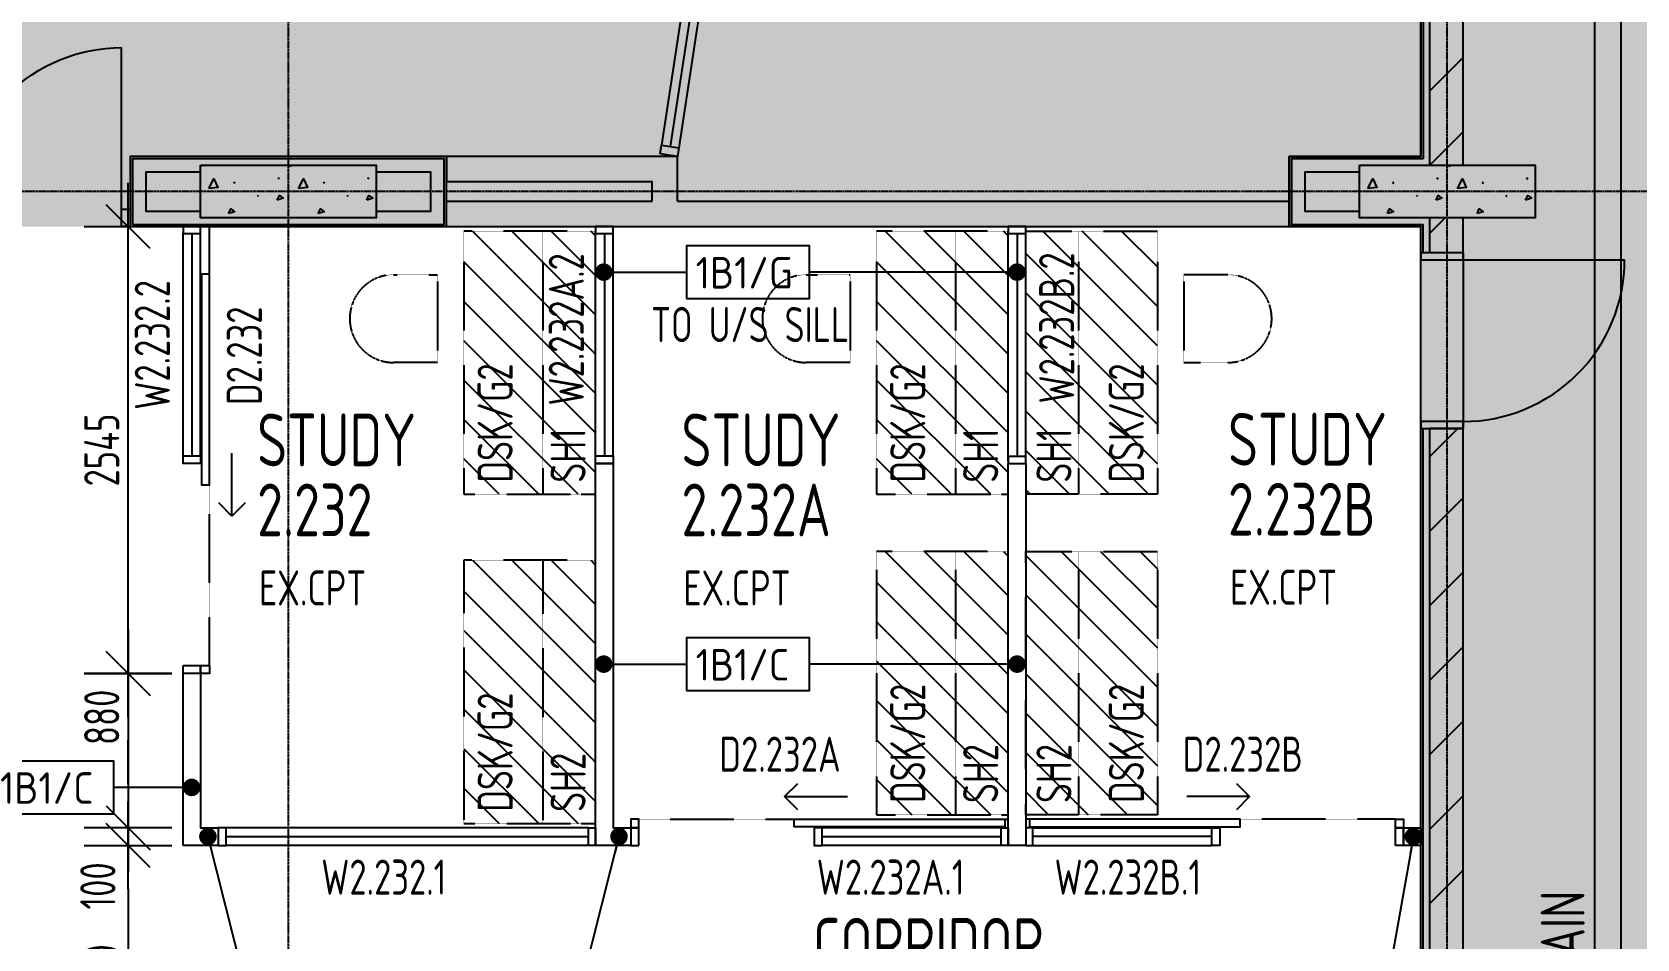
# Model space of a CAD drawing. Header units: millimetres. Extents: x -45258 to 103756, y -3540 to 105026.
# Drawn here: x 64314 to 73453, y 12585 to 17751 of the extents above; entities that cross this region are included whole.
import ezdxf
from ezdxf.enums import TextEntityAlignment as Align

# ---------------------------------------------------------------- set-up
doc = ezdxf.new("R2010")
doc.units = ezdxf.units.MM
doc.header["$LTSCALE"] = 0.4
doc.linetypes.add('BLD-80-FL-2$0$CENTER', pattern=[50.8, 31.75, -6.35, 6.35, -6.35])
doc.linetypes.add('BLD-80-FL-2$0$HIDDEN2', pattern=[4.7625, 3.175, -1.5875])
for name, color, linetype in [('BLD-80-FL-2$0$DO-EXST-6CO', 6, 'Continuous'), ('BLD-80-FL-2$0$DO-LEAF-3CO', 3, 'Continuous'), ('BLD-80-FL-2$0$FL-EXST-8CO', 8, 'Continuous'), ('BLD-80-FL-2$0$FU-EQPT-6H2', 6, 'BLD-80-FL-2$0$HIDDEN2'), ('BLD-80-FL-2$0$FU-EQPT-8H2', 8, 'BLD-80-FL-2$0$HIDDEN2'), ('BLD-80-FL-2$0$SI-HTCH-8C0', 8, 'Continuous'), ('BLD-80-FL-2$0$ST-GRID-9CE', 9, 'BLD-80-FL-2$0$CENTER'), ('BLD-80-FL-2$0$TX-ARRW-6CO', 6, 'Continuous'), ('BLD-80-FL-2$0$TX-ATTR-7CO', 7, 'Continuous'), ('BLD-80-FL-2$0$TX-DIMS-8C0-100', 8, 'Continuous'), ('BLD-80-FL-2$0$TX-EXST-6CO', 6, 'Continuous'), ('BLD-80-FL-2$0$TX-RMNU-2C0-100', 2, 'Continuous'), ('BLD-80-FL-2$0$TX-ROOM-2CO-100', 2, 'Continuous'), ('BLD-80-FL-2$0$TX-ROOM-2CO-NEW', 2, 'Continuous'), ('BLD-80-FL-2$0$TX-TEXT-7C0-100', 7, 'Continuous'), ('BLD-80-FL-2$0$WA-HTCH-8CO-EXST', 8, 'Continuous'), ('BLD-80-FL-2$0$WA-MASN-3CO-EXST', 3, 'Continuous'), ('BLD-80-FL-2$0$WA-PART-2C0-NEW', 2, 'Continuous'), ('BLD-80-FL-2$0$WA-PART-6C0-EXST', 6, 'Continuous'), ('BLD-80-FL-2$0$WA-TEXT-7CO', 7, 'Continuous'), ('BLD-80-FL-2$0$WN-EXST-8CO', 8, 'Continuous'), ('BLD-80-FL-2$0$WN-NEW-6C0', 6, 'Continuous'), ('BLD-80-FL-2$0$WN-NEW-7C0', 7, 'Continuous'), ('XREF', 8, 'Continuous')]:
    doc.layers.add(name, color=color, linetype=linetype)
for name, color, linetype, lineweight in [('BLD-80-FL-2$0$DO-TEXT-7CO', 7, 'Continuous', 25), ('BLD-80-FL-2$0$SI-BUIL-253CO', 253, 'Continuous', 25), ('BLD-80-FL-2$0$WN-TEXT-7CO', 7, 'Continuous', 25)]:
    doc.layers.add(name, color=color, linetype=linetype, lineweight=lineweight)
doc.layers.get('BLD-80-FL-2$0$WN-TEXT-7CO').off()
doc.styles.add('BLD-80-FL-2$0$ISO3098B', font='isocp2.shx', dxfattribs={"width": 0.8})
doc.styles.add('BLD-80-FL-2$0$Isocp2', font='isocp2.shx')
doc.styles.add('BLD-80-FL-2$0$STANDARD', font='isocp2.shx', dxfattribs={"width": 0.8})
doc.dimstyles.new('BLD-80-FL-2$0$ISO-25', dxfattribs={"dimtxt": 2.5, "dimasz": 2.5, "dimexe": 1.25, "dimexo": 0.625, "dimtad": 1, "dimtxsty": 'BLD-80-FL-2$0$STANDARD', "dimcen": 2.5, "dimadec": 0, "dimazin": 0, "dimtfac": 1, "dimtmove": 0, "dimatfit": 3, "dimfxl": 1, "dimarcsym": 0})
doc.dimstyles.new('BLD-80-FL-2$0$S2F-100', dxfattribs={"dimscale": 100, "dimtxt": 2, "dimasz": 2, "dimexe": 2, "dimexo": 5.5, "dimgap": 1, "dimtad": 1, "dimrnd": 1, "dimtxsty": 'BLD-80-FL-2$0$STANDARD', "dimcen": 2.5, "dimse1": 1, "dimse2": 1, "dimclrd": 6, "dimclre": 6, "dimclrt": 256, "dimadec": 0, "dimazin": 0, "dimtfac": 1, "dimtix": 1, "dimtmove": 0, "dimatfit": 3, "dimfxl": 2, "dimtolj": 1, "dimtzin": 0, "dimarcsym": 0})
doc.dimstyles.new('BLD-80-FL-2$0$TX-DIMS100', dxfattribs={"dimtxt": 200, "dimasz": 250, "dimexe": 125, "dimexo": 500, "dimgap": 50, "dimtad": 1, "dimdec": 1, "dimdsep": 46, "dimtxsty": 'BLD-80-FL-2$0$STANDARD', "dimblk1": 'BLD-80-FL-2$0$DIMTICK', "dimblk2": 'BLD-80-FL-2$0$DIMTICK', "dimsah": 1, "dimcen": 2.5, "dimse1": 1, "dimse2": 1, "dimclrd": 8, "dimclre": 8, "dimclrt": 2, "dimadec": 0, "dimazin": 0, "dimtfac": 1, "dimtdec": 1, "dimtmove": 2, "dimatfit": 3, "dimldrblk": 'BLD-80-FL-2$0$DIMTICK', "dimfxl": 1, "dimtolj": 1, "dimtzin": 0, "dimarcsym": 0})
pattern_1 = [(135, (-16534.3, 3540.69), (-112.2532, -112.2532), [])]

# ---------------------------------------------------------------- blocks, each defined once
blk = doc.blocks.new('BLD-80-FL-2$0$RMIDEN-2')
at = {"layer": 'BLD-80-FL-2$0$TX-RMNU-2C0-100', "style": 'BLD-80-FL-2$0$STANDARD'}
blk.add_attdef('ROOMNUM', (-11.5, 487.7), '', height=300, dxfattribs=at)
at = {"layer": 'BLD-80-FL-2$0$TX-ROOM-2CO-100', "style": 'BLD-80-FL-2$0$STANDARD'}
for tag, p in [('ROOMNAM1', (-12.1, 1710.3)), ('ROOMNAM2', (-12.1, 1300.5)), ('ROOMNAM3', (-12.1, 892.8))]:
    blk.add_attdef(tag, p, '', height=300, dxfattribs=at)
at = {"layer": 'BLD-80-FL-2$0$TX-TEXT-7C0-100', "style": 'BLD-80-FL-2$0$STANDARD'}
blk.add_attdef('XX', (2, 157.6), '', height=200, dxfattribs=at)
blk = doc.blocks.new('BLD-80-FL-2$0$NOTE')
at = {"layer": 'BLD-80-FL-2$0$TX-ATTR-7CO', "style": 'BLD-80-FL-2$0$Isocp2'}
blk.add_attdef('WWW', text='', height=2, dxfattribs=at).set_placement((0, 0), align=Align.MIDDLE)
blk = doc.blocks.new('*U26')
blk.add_lwpolyline([(0, 372.5), (1500, 372.5), (1500, 1122.5), (0, 1122.5)], close=True)
at = {"layer": 'BLD-80-FL-2$0$TX-ATTR-7CO', "linetype": 'Continuous', "ltscale": 5, "style": 'BLD-80-FL-2$0$STANDARD', "width": 0.8}
for p in [(102.8, 780), (102.8, 533.3)]:
    blk.add_attdef('EQUIPMENT-TYPE', p, '', height=200, dxfattribs=at)
blk = doc.blocks.new('BLD-80-FL-2$0$_Open90')
at = {"color": 0, "linetype": 'ByBlock', "lineweight": -2}
for p, q in [((0, 0), (-1, 0)), ((-0.5, 0.5), (0, 0)), ((0, 0), (-0.5, -0.5))]:
    blk.add_line(p, q, dxfattribs=at)
blk = doc.blocks.new('*U30')
blk.add_lwpolyline([(0, 822.5), (1500, 822.5), (1500, 1122.5), (0, 1122.5)], close=True)
at = {"layer": 'BLD-80-FL-2$0$TX-ATTR-7CO', "linetype": 'Continuous', "ltscale": 5, "style": 'BLD-80-FL-2$0$STANDARD', "width": 0.8}
for p in [(102.8, 780), (102.8, 533.3)]:
    blk.add_attdef('EQUIPMENT-TYPE', p, '', height=200, dxfattribs=at)
blk = doc.blocks.new('*U34')
blk.add_lwpolyline([(0, 0), (7, 0), (7, 3), (0, 3)], close=True)
at = {"style": 'BLD-80-FL-2$0$Isocp2'}
blk.add_attdef('WALLCODE', (0.526, 0.565), '', height=1.8, dxfattribs=at)
blk = doc.blocks.new('BLD-80-FL-2$0$_Dot')
at = {"color": 0, "linetype": 'ByBlock', "lineweight": -2}
blk.add_line((-0.5, 0), (-1, 0), dxfattribs=at)
at = {"color": 0, "linetype": 'ByBlock', "const_width": 0.5}
blk.add_lwpolyline([(-0.25, 0, 1), (0.25, 0, 1)], format="xyb", close=True, dxfattribs=at)
blk = doc.blocks.new('BLD-80-FL-2$0$DIMTICK')
for p, q in [((0, 1), (0, -1)), ((-1, 0), (1, 0))]:
    blk.add_line(p, q)
at = {"color": 2, "linetype": 'Continuous'}
blk.add_line((-0.5, -0.5), (0.5, 0.5), dxfattribs=at)
blk = doc.blocks.new('*D79')
at = {"layer": 'BLD-80-FL-2$0$TX-DIMS-8C0-100', "color": 8, "lineweight": -2, "transparency": 16777216}
blk.add_line((65087.2, 14805), (65087.2, 16850), dxfattribs=at)
at = {"layer": 'Defpoints', "color": 0, "transparency": 16777216}
for p in [(65087.2, 17100), (65500, 17100), (65500, 14555)]:
    blk.add_point(p, dxfattribs=at)
at = {"layer": 'BLD-80-FL-2$0$TX-DIMS-8C0-100', "color": 8, "lineweight": -2, "transparency": 16777216, "xscale": 250, "yscale": 250, "zscale": 250}
for p, rotation in [((65087.2, 17100), 90), ((65087.2, 14555), 270)]:
    blk.add_blockref('BLD-80-FL-2$0$DIMTICK', p, dxfattribs=dict(at, rotation=rotation))
at = {"layer": 'BLD-80-FL-2$0$TX-DIMS-8C0-100', "color": 2, "transparency": 16777216, "insert": (64937.1, 15827.5), "char_height": 200, "attachment_point": 5, "rotation": 90, "style": 'BLD-80-FL-2$0$STANDARD'}
blk.add_mtext('\\A1;2545', dxfattribs=at)
blk = doc.blocks.new('*D122')
at = {"layer": 'BLD-80-FL-2$0$TX-DIMS-8C0-100', "color": 8, "lineweight": -2, "transparency": 16777216}
blk.add_line((65087.2, 14305), (65087.2, 13925), dxfattribs=at)
at = {"layer": 'Defpoints', "color": 0, "transparency": 16777216}
for p in [(65500, 14555), (65087.2, 13675), (65500, 13675)]:
    blk.add_point(p, dxfattribs=at)
at = {"layer": 'BLD-80-FL-2$0$TX-DIMS-8C0-100', "color": 8, "lineweight": -2, "transparency": 16777216, "xscale": 250, "yscale": 250, "zscale": 250}
for p, rotation in [((65087.2, 14555), 90), ((65087.2, 13675), 270)]:
    blk.add_blockref('BLD-80-FL-2$0$DIMTICK', p, dxfattribs=dict(at, rotation=rotation))
at = {"layer": 'BLD-80-FL-2$0$TX-DIMS-8C0-100', "color": 2, "transparency": 16777216, "insert": (64937.2, 14304.7), "char_height": 200, "attachment_point": 5, "rotation": 90, "style": 'BLD-80-FL-2$0$STANDARD'}
blk.add_mtext('\\A1;880', dxfattribs=at)
blk = doc.blocks.new('*D123')
at = {"layer": 'BLD-80-FL-2$0$TX-DIMS-8C0-100', "color": 8, "lineweight": -2, "transparency": 16777216}
for p, q in [((65087.2, 13925), (65087.2, 14175)), ((65087.2, 13675), (65087.2, 13575)), ((65087.2, 13325), (65087.2, 13075))]:
    blk.add_line(p, q, dxfattribs=at)
at = {"layer": 'Defpoints', "color": 0, "transparency": 16777216}
for p in [(65500, 13675), (65087.2, 13575), (65500, 13575)]:
    blk.add_point(p, dxfattribs=at)
at = {"layer": 'BLD-80-FL-2$0$TX-DIMS-8C0-100', "color": 8, "lineweight": -2, "transparency": 16777216, "xscale": 250, "yscale": 250, "zscale": 250}
for p, rotation in [((65087.2, 13675), 270), ((65087.2, 13575), 90)]:
    blk.add_blockref('BLD-80-FL-2$0$DIMTICK', p, dxfattribs=dict(at, rotation=rotation))
at = {"layer": 'BLD-80-FL-2$0$TX-DIMS-8C0-100', "color": 2, "transparency": 16777216, "insert": (64915, 13344.3), "char_height": 200, "attachment_point": 5, "rotation": 90, "style": 'BLD-80-FL-2$0$STANDARD'}
blk.add_mtext('\\A1;100', dxfattribs=at)
blk = doc.blocks.new('*D124')
at = {"layer": 'BLD-80-FL-2$0$TX-DIMS-8C0-100', "color": 8, "lineweight": -2, "transparency": 16777216}
blk.add_line((65087.2, 13325), (65087.2, 12325), dxfattribs=at)
at = {"layer": 'Defpoints', "color": 0, "transparency": 16777216}
for p in [(65500, 13575), (65087.2, 12075), (65500, 12075)]:
    blk.add_point(p, dxfattribs=at)
at = {"layer": 'BLD-80-FL-2$0$TX-DIMS-8C0-100', "color": 8, "lineweight": -2, "transparency": 16777216, "xscale": 250, "yscale": 250, "zscale": 250}
for p, rotation in [((65087.2, 13575), 90), ((65087.2, 12075), 270)]:
    blk.add_blockref('BLD-80-FL-2$0$DIMTICK', p, dxfattribs=dict(at, rotation=rotation))
at = {"layer": 'BLD-80-FL-2$0$TX-DIMS-8C0-100', "color": 2, "transparency": 16777216, "insert": (64937.2, 12825), "char_height": 200, "attachment_point": 5, "rotation": 90, "style": 'BLD-80-FL-2$0$STANDARD'}
blk.add_mtext('\\A1;1500', dxfattribs=at)
blk = doc.blocks.new('BLD-80-FL-2', base_point=(226.58, 457.44))
at = {"layer": 'BLD-80-FL-2$0$FU-EQPT-8H2'}
h = blk.add_hatch(dxfattribs=at)
h.set_pattern_fill('ANSI31', color=256, scale=50, angle=90, style=0)
h.set_pattern_definition([(135, (-18884.3, 3540.69), (-112.2532, -112.2532), [])])
h.paths.add_polyline_path([(67749.99, 17075.05), (66999.99, 17075.05), (66999.99, 15575.05), (67749.99, 15575.05)])
h = blk.add_hatch(dxfattribs=at)
h.set_pattern_fill('ANSI31', color=256, scale=50, angle=90, style=0)
h.set_pattern_definition(pattern_1)
h.paths.add_polyline_path([(70099.99, 17075.05), (69349.99, 17075.05), (69349.99, 15575.05), (70099.99, 15575.05)])
h = blk.add_hatch(dxfattribs=at)
h.set_pattern_fill('ANSI31', color=256, scale=50, angle=90, style=0)
h.set_pattern_definition(pattern_1)
h.paths.add_polyline_path([(70199.99, 17075.05), (70949.99, 17075.05), (70949.99, 15575.05), (70199.99, 15575.05)])
h = blk.add_hatch(dxfattribs=at)
h.set_pattern_fill('ANSI31', color=256, scale=50, angle=90, style=0)
h.set_pattern_definition([(135, (-18884.3, 1665.67), (-112.2532, -112.2532), [])])
h.paths.add_polyline_path([(67749.99, 15200.03), (66999.99, 15200.03), (66999.99, 13700.03), (67749.99, 13700.03)])
h = blk.add_hatch(dxfattribs=at)
h.set_pattern_fill('ANSI31', color=256, scale=50, angle=90, style=0)
h.set_pattern_definition([(135, (-16534.3, 1715.68), (-112.2532, -112.2532), [])])
h.paths.add_polyline_path([(70099.99, 15250.03), (69349.99, 15250.03), (69349.99, 13750.03), (70099.99, 13750.03)])
h = blk.add_hatch(dxfattribs=at)
h.set_pattern_fill('ANSI31', color=256, scale=50, angle=90, style=0)
h.set_pattern_definition([(135, (-14184.3, 1715.68), (-112.2532, -112.2532), [])])
h.paths.add_polyline_path([(70199.99, 15250.03), (70949.99, 15250.03), (70949.99, 13750.03), (70199.99, 13750.03)])
at = {"layer": 'BLD-80-FL-2$0$SI-BUIL-253CO'}
h = blk.add_hatch(color=256, dxfattribs=at)
h.dxf.hatch_style = 1
h.paths.add_polyline_path([(79497.19, 15340.27), (75279.99, 15952.41), (75279.99, 17220), (76299.98, 17220), (76299.98, 17500), (75279.99, 17500), (75279.98, 19520), (78179.98, 19520), (78179.98, 23732.81), (69299.98, 25079.82), (69299.98, 24796.62), (69251.99, 24480.24), (69138.07, 24062.6), (69424.79, 24019.11), (69529.76, 24711.14), (72449.98, 24268.19), (72449.98, 17500.05), (71699.99, 17500.05), (71699.99, 17100.04), (72449.98, 17100.04), (72449.99, 9880.05), (72049.99, 9880.05), (72049.99, 9500.05), (72454.99, 9500.05), (72454.99, 6950.04), (65099.99, 6950.02), (65099.99, 6450.04), (66049.98, 6450.04), (66049.98, 150.05), (65099.98, 150.04), (65099.98, -129.96), (66899.98, -129.95), (66899.98, 150.05), (66349.98, 150.05), (66349.98, 1795.51), (73349.99, 2900.8), (73349.99, 9550.05), (78656.72, 9550.05)])
h = blk.add_hatch(color=256, dxfattribs=at)
h.dxf.hatch_style = 1
h.paths.add_polyline_path([(72450.02, 24268.19), (69529.8, 24711.14), (69424.83, 24019.11), (69138.11, 24062.6), (69202.6, 24487.73), (65992.91, 24974.61), (65714.76, 23140.95), (57150.81, 24440.02), (57134.69, 24333.75), (57134.69, 23018.83), (57089.68, 23018.83), (57089.69, 17100.06), (71700.03, 17100.05), (71700.03, 17500.05), (72450.02, 17500.05)])
at = {"layer": 'BLD-80-FL-2$0$DO-EXST-6CO'}
for p, q in [((65049.99, 17200.04), (65049.99, 18120.04)), ((72689.98, 16910.05), (73609.99, 16910))]:
    blk.add_line(p, q, dxfattribs=at)
for points in [[(72449.98, 16950.05), (72449.98, 16910.05), (72689.98, 16910.05), (72689.99, 16950.05)], [(72449.91, 15990.04), (72449.9, 15950.04), (72689.91, 15950.05), (72689.91, 15990.04)]]:
    blk.add_lwpolyline(points, close=True, dxfattribs=at)
at = {"layer": 'BLD-80-FL-2$0$DO-EXST-6CO', "extrusion": (0, 0, -1)}
blk.add_arc((-65049.99, 17200.04), 920, 359.999427, 90.000064, dxfattribs=at)
at = {"layer": 'BLD-80-FL-2$0$DO-EXST-6CO'}
blk.add_arc((72689.98, 16910.05), 920, 269.995303, 359.997164, dxfattribs=at)
at = {"layer": 'BLD-80-FL-2$0$DO-LEAF-3CO'}
for points in [[(65504.99, 16830.03), (65504.99, 15630.03), (65549.99, 15630.03), (65549.99, 16830.03)], [(70079.99, 13680.03), (68879.99, 13680.03), (68879.99, 13725.03), (70079.99, 13725.03)], [(70219.99, 13680.03), (71419.99, 13680.03), (71419.99, 13725.03), (70219.99, 13725.03)]]:
    blk.add_lwpolyline(points, close=True, dxfattribs=at)
at = {"layer": 'BLD-80-FL-2$0$FL-EXST-8CO'}
blk.add_line((72689.98, 16950.05), (72689.99, 15950.05), dxfattribs=at)
at = {"layer": 'BLD-80-FL-2$0$FU-EQPT-8H2'}
for points in [[(66599.63, 16825.86), (66849.63, 16825.86), (66849.63, 16325.86), (66599.63, 16325.86, -1)], [(68949.63, 16825.86), (69199.63, 16825.86), (69199.63, 16325.86), (68949.63, 16325.86, -1)], [(71350.35, 16825.86), (71100.35, 16825.86), (71100.35, 16325.86), (71350.35, 16325.86, 1)]]:
    blk.add_lwpolyline(points, format="xyb", close=True, dxfattribs=at)
at = {"layer": 'BLD-80-FL-2$0$SI-BUIL-253CO', "flags": 128}
blk.add_lwpolyline([(72454.99, 6950.04), (72454.99, 9500.05), (72049.99, 9500.05), (72049.99, 9880.05), (72449.99, 9880.05), (72449.98, 17100.04), (71699.99, 17100.04), (71699.99, 17500.05), (72449.98, 17500.05), (72449.98, 24268.19), (69529.76, 24711.14), (69424.79, 24019.11), (69138.07, 24062.6), (69202.56, 24487.73), (69251.99, 24480.24), (69299.98, 24796.62), (69299.98, 25079.82), (78179.98, 23732.81)], dxfattribs=at)
blk.add_lwpolyline([(72454.99, 6950.04), (72454.99, 9500.05), (72049.99, 9500.05), (72049.99, 9880.05), (72449.99, 9880.05), (72449.98, 17100.04), (71699.99, 17100.04), (71699.99, 17500.05), (72449.98, 17500.05), (72449.98, 24268.19), (69529.76, 24711.14), (69424.79, 24019.11), (69138.07, 24062.6), (69202.56, 24487.73), (69251.99, 24480.24), (69299.98, 24796.62), (69299.98, 25079.82), (78179.98, 23732.81)], dxfattribs=at)
at = {"layer": 'BLD-80-FL-2$0$SI-HTCH-8C0'}
for p, q in [((73440, 10150.05), (73439.98, 24168.62)), ((73590, 10000.05), (73589.98, 24145.86))]:
    blk.add_line(p, q, dxfattribs=at)
at = {"layer": 'BLD-80-FL-2$0$ST-GRID-9CE'}
for p, q in [((66000, -2523.99), (65999.97, 31750)), ((72600, -2523.99), (72599.97, 31750)), ((84082.76, 17300), (-5320.19, 17300))]:
    blk.add_line(p, q, dxfattribs=at)
at = {"layer": 'BLD-80-FL-2$0$WA-HTCH-8CO-EXST'}
for p, q in [((72499.98, 17874.31), (72689.98, 18064.31)), ((72499.98, 17450.05), (72689.98, 17640.05)), ((65499.99, 17447.61), (65504.26, 17441.21)), ((65943.3, 17371.05), (65947.56, 17380.64)), ((66006.18, 17450.04), (66010.44, 17443.64)), ((66010.44, 17447.61), (66014.71, 17441.21)), ((66453.75, 17371.05), (66458.01, 17380.64)), ((72099.99, 17447.62), (72104.26, 17441.22)), ((72543.3, 17371.05), (72547.56, 17380.64)), ((72606.18, 17450.05), (72610.44, 17443.65)), ((72610.44, 17447.62), (72614.71, 17441.22)), ((73053.75, 17371.05), (73058.01, 17380.64)), ((65690.75, 17346.54), (65695.01, 17356.13)), ((65823.95, 17278.34), (65828.21, 17271.94)), ((66201.2, 17346.54), (66205.46, 17356.13)), ((66334.4, 17278.34), (66338.66, 17271.95)), ((72290.75, 17346.55), (72295.01, 17356.14)), ((72423.95, 17278.35), (72428.21, 17271.95)), ((72801.2, 17346.55), (72805.46, 17356.14)), ((72934.4, 17278.35), (72938.66, 17271.95)), ((72499.98, 17062.53), (72587.49, 17150.05)), ((72499.99, 15789.74), (72660.29, 15950.05)), ((72499.99, 15365.48), (72689.99, 15555.48)), ((72499.99, 14941.21), (72689.99, 15131.21)), ((72499.99, 14516.95), (72689.99, 14706.95)), ((72499.99, 14092.69), (72689.99, 14282.69)), ((72499.99, 13668.42), (72689.99, 13858.42)), ((72499.99, 13244.16), (72689.99, 13434.16))]:
    blk.add_line(p, q, dxfattribs=at)
for points in [[(65546.89, 17317.77), (65575.66, 17372.11), (65598.04, 17322.03), (65547.96, 17317.77)], [(66057.34, 17317.77), (66086.11, 17372.12), (66108.49, 17322.03), (66058.41, 17317.77)], [(72146.89, 17317.78), (72175.66, 17372.12), (72198.04, 17322.04), (72147.96, 17317.78)], [(72657.34, 17317.78), (72686.11, 17372.12), (72708.49, 17322.04), (72658.41, 17317.78)], [(65935.84, 17250.63), (65948.63, 17277.28), (65969.94, 17261.29), (65935.84, 17250.63)], [(66446.29, 17250.63), (66459.08, 17277.28), (66480.39, 17261.29), (66446.29, 17250.63)], [(72535.84, 17250.64), (72548.63, 17277.28), (72569.94, 17261.29), (72535.84, 17250.64)], [(73046.29, 17250.64), (73059.08, 17277.28), (73080.39, 17261.3), (73046.29, 17250.64)], [(65658.99, 17174.46), (65671.78, 17201.1), (65693.09, 17185.12), (65658.99, 17174.46)], [(66169.44, 17174.46), (66182.23, 17201.1), (66203.54, 17185.12), (66169.44, 17174.46)], [(72258.99, 17174.47), (72271.78, 17201.11), (72293.09, 17185.12), (72258.99, 17174.47)], [(72769.44, 17174.47), (72782.23, 17201.11), (72803.54, 17185.12), (72769.44, 17174.47)]]:
    blk.add_lwpolyline(points, dxfattribs=at)
at = {"layer": 'BLD-80-FL-2$0$WA-MASN-3CO-EXST'}
for p, q in [((72499.98, 17450.05), (72499.98, 24311.17)), ((72689.98, 17450.05), (72689.98, 24282.35)), ((72499.98, 16950.05), (72499.98, 17150.05)), ((72689.98, 16950.05), (72689.98, 17150.05)), ((72689.98, 16950.05), (72499.98, 16950.05)), ((72499.99, 9830.05), (72499.99, 15950.05)), ((72689.99, 15950.05), (72499.99, 15950.05)), ((72689.99, 9830.05), (72689.99, 15950.05))]:
    blk.add_line(p, q, dxfattribs=at)
for points in [[(65499.99, 17450.04), (66499.99, 17450.04), (66499.99, 17150.04), (65499.99, 17150.04)], [(72099.99, 17450.05), (73099.99, 17450.05), (73099.99, 17150.05), (72099.99, 17150.05)]]:
    blk.add_lwpolyline(points, close=True, dxfattribs=at)
at = {"layer": 'BLD-80-FL-2$0$WA-PART-2C0-NEW'}
blk.add_line((65499.99, 14555.03), (65399.99, 14555.03), dxfattribs=at)
at = {"layer": 'BLD-80-FL-2$0$WA-PART-2C0-NEW', "flags": 128}
for points in [[(67749.99, 13575.03), (67749.99, 15750.03), (67849.99, 15750.03), (67849.99, 13675.03), (67949.99, 13675.03), (67949.99, 13575.03), (67749.99, 13575.03)], [(70099.99, 13575.03), (70099.99, 15750.03), (70199.99, 15750.03), (70199.99, 13575.03), (70199.99, 13575.03), (70199.99, 13575.03), (70099.99, 13575.03)], [(65399.99, 13575.03), (65399.99, 14555.03)], [(65499.99, 14555.03), (65499.99, 13675.03), (65599.99, 13675.03), (65599.99, 13575.03), (65399.99, 13575.03)]]:
    blk.add_lwpolyline(points, dxfattribs=at)
at = {"layer": 'BLD-80-FL-2$0$WA-PART-2C0-NEW'}
blk.add_lwpolyline([(72449.99, 13575.03), (72349.99, 13575.03), (72349.99, 13675.03), (72449.99, 13675.03)], close=True, dxfattribs=at)
at = {"layer": 'BLD-80-FL-2$0$WA-PART-6C0-EXST'}
for p, q in [((72449.98, 24268.19), (72449.98, 17500.05)), ((72462.98, 24279.36), (72462.98, 17487.05)), ((66899.99, 17500.05), (66899.99, 17355.05)), ((72449.98, 16950.05), (72449.98, 17100.04)), ((72462.98, 16950.05), (72462.98, 17113.04))]:
    blk.add_line(p, q, dxfattribs=at)
for points in [[(65099.99, 17100.04), (66899.99, 17100.04), (66899.99, 17500.04), (65099.99, 17500.04)], [(65112.99, 17113.04), (66886.99, 17113.04), (66886.99, 17487.04), (65112.99, 17487.04)]]:
    blk.add_lwpolyline(points, close=True, dxfattribs=at)
at = {"layer": 'BLD-80-FL-2$0$WA-PART-6C0-EXST', "flags": 128}
for points in [[(68217.01, 17245.04), (68217.01, 17500.04), (66899.99, 17500.05)], [(68072.01, 17245.04), (68072.01, 17355.04), (66899.99, 17355.05)], [(66899.99, 17245.04), (68071.99, 17245.04)], [(68216.99, 17245.04), (71699.99, 17245.05)], [(66899.99, 17100.04), (71699.99, 17100.05)]]:
    blk.add_lwpolyline(points, dxfattribs=at)
at = {"layer": 'BLD-80-FL-2$0$WA-PART-6C0-EXST'}
for points in [[(72449.98, 17500.05), (71699.99, 17500.05), (71699.99, 17100.04), (72449.98, 17100.04)], [(72462.98, 17487.05), (71712.99, 17487.05), (71712.99, 17113.04), (72462.98, 17113.04)], [(65499.99, 17411.04), (65188.99, 17411.04), (65188.99, 17189.04), (65499.99, 17189.04)], [(66499.99, 17189.04), (66810.99, 17189.04), (66810.99, 17411.04), (66499.99, 17411.04)], [(72099.99, 17411.05), (71788.99, 17411.05), (71788.99, 17189.04), (72099.99, 17189.04)], [(72454.99, 9500.05), (72049.99, 9500.05), (72049.99, 9880.05), (72449.99, 9880.05), (72449.99, 15950.05)], [(72467.99, 9513.05), (72062.99, 9513.05), (72062.99, 9867.05), (72462.99, 9867.05), (72462.99, 15950.05)]]:
    blk.add_lwpolyline(points, dxfattribs=at)
at = {"layer": 'BLD-80-FL-2$0$WN-EXST-8CO'}
for p, q in [((68518.8, 20156.29), (68125.64, 17564.41)), ((68617.67, 20141.29), (68224.51, 17549.41)), ((68367.9, 18828.13), (68175.07, 17556.91))]:
    blk.add_line(p, q, dxfattribs=at)
at = {"layer": 'BLD-80-FL-2$0$WN-EXST-8CO', "flags": 128}
for points in [[(68118.14, 17514.97), (68125.64, 17564.41), (68224.51, 17549.41), (68217.01, 17499.97)], [(65049.99, 17200.04), (65099.99, 17200.04), (65099.99, 17100.04), (65049.99, 17100.04)]]:
    blk.add_lwpolyline(points, close=True, dxfattribs=at)
at = {"layer": 'BLD-80-FL-2$0$WN-NEW-6C0'}
for p, q in [((65399.98, 15795.03), (65399.99, 17060.05)), ((65499.98, 15795.03), (65499.99, 17060.05)), ((67749.99, 15795.03), (67749.99, 17060.05)), ((67849.99, 15795.03), (67849.99, 17060.05)), ((70099.99, 15790.03), (70099.99, 17060.05)), ((70199.99, 15790.03), (70199.99, 17060.05)), ((67709.99, 13675.03), (65644.99, 13675.03)), ((70059.99, 13675.03), (69039.99, 13675.03)), ((70239.99, 13675.03), (71259.99, 13675.03)), ((67709.99, 13575.03), (65644.99, 13575.03)), ((70059.99, 13575.03), (69039.99, 13575.03)), ((70239.99, 13575.03), (71259.99, 13575.03))]:
    blk.add_line(p, q, dxfattribs=at)
at = {"layer": 'BLD-80-FL-2$0$WN-NEW-7C0', "linetype": 'BLD-80-FL-2$0$HIDDEN2'}
for p, q in [((65549.99, 14600.03), (65549.99, 17100.04)), ((67994.99, 13725.03), (70099.99, 13725.03)), ((72304.99, 13725.03), (70199.99, 13725.03))]:
    blk.add_line(p, q, dxfattribs=at)
at = {"layer": 'BLD-80-FL-2$0$WN-NEW-7C0'}
for p, q in [((65449.99, 17060.05), (65449.98, 15795.03)), ((67799.99, 17060.05), (67799.99, 15795.03)), ((70149.99, 17060.05), (70149.99, 15790.03)), ((65644.99, 13625.03), (67709.99, 13625.03)), ((69039.99, 13625.03), (70059.99, 13625.03)), ((71259.99, 13625.03), (70239.99, 13625.03))]:
    blk.add_line(p, q, dxfattribs=at)
for points in [[(65399.99, 17060.05), (65499.99, 17060.05), (65499.99, 17100.05), (65399.99, 17100.05)], [(67749.99, 17060.05), (67849.99, 17060.05), (67849.99, 17100.05), (67749.99, 17100.05)], [(70099.99, 17060.05), (70199.99, 17060.05), (70199.99, 17100.05), (70099.99, 17100.05)], [(65399.98, 15795.03), (65499.98, 15795.03), (65499.98, 15750.03), (65399.98, 15750.03)], [(67749.99, 15795.03), (67849.99, 15795.03), (67849.99, 15750.03), (67749.99, 15750.03)], [(70099.99, 15750.03), (70199.99, 15750.03), (70199.99, 15790.03), (70099.99, 15790.03)], [(65399.99, 14600.03), (65499.99, 14600.03), (65499.99, 14555.03), (65399.99, 14555.03)], [(65499.99, 14600.03), (65549.99, 14600.03), (65549.99, 14555.03), (65499.99, 14555.03)], [(67994.99, 13675.03), (67994.99, 13725.03), (67949.99, 13725.03), (67949.99, 13675.03)], [(72304.99, 13675.03), (72304.99, 13725.03), (72349.99, 13725.03), (72349.99, 13675.03)], [(65644.99, 13575.03), (65644.99, 13675.03), (65599.99, 13675.03), (65599.99, 13575.03)], [(67709.99, 13575.03), (67709.99, 13675.03), (67749.99, 13675.03), (67749.99, 13575.03)], [(67994.99, 13575.03), (67994.99, 13675.03), (67949.99, 13675.03), (67949.99, 13575.03)], [(69039.99, 13575.03), (69039.99, 13675.03), (68994.99, 13675.03), (68994.99, 13575.03)], [(70059.99, 13575.03), (70059.99, 13675.03), (70099.99, 13675.03), (70099.99, 13575.03)], [(70239.99, 13575.03), (70239.99, 13675.03), (70199.99, 13675.03), (70199.99, 13575.03)], [(71259.99, 13575.03), (71259.99, 13675.03), (71304.99, 13675.03), (71304.99, 13575.03)], [(72304.99, 13575.03), (72304.99, 13675.03), (72349.99, 13675.03), (72349.99, 13575.03)]]:
    blk.add_lwpolyline(points, close=True, dxfattribs=at)
at = {"layer": 'BLD-80-FL-2$0$DO-TEXT-7CO'}
ref = blk.add_blockref('BLD-80-FL-2$0$NOTE', (65748.94, 16284.88), dxfattribs=dict(at, xscale=50, yscale=50, zscale=50, rotation=90))
ref.add_attrib('WWW', 'D2.232', (65848.94, 16083.3), dxfattribs={"layer": 'BLD-80-FL-2$0$TX-ATTR-7CO', "height": 200, "rotation": 90, "style": 'BLD-80-FL-2$0$Isocp2', "width": 0.8})
ref = blk.add_blockref('BLD-80-FL-2$0$NOTE', (68656.03, 14094.68), dxfattribs=dict(at, xscale=50, yscale=50, zscale=50))
ref.add_attrib('WWW', 'D2.232A', (68454.45, 13994.68), dxfattribs={"layer": 'BLD-80-FL-2$0$TX-ATTR-7CO', "height": 200, "style": 'BLD-80-FL-2$0$Isocp2', "width": 0.8})
ref = blk.add_blockref('BLD-80-FL-2$0$NOTE', (71643.94, 14094.68), dxfattribs=dict(at, xscale=-50, yscale=50, zscale=50))
ref.add_attrib('WWW', 'D2.232B', (71093.53, 13994.68), dxfattribs={"layer": 'BLD-80-FL-2$0$TX-ATTR-7CO', "height": 200, "style": 'BLD-80-FL-2$0$Isocp2', "width": 0.8})
at = {"layer": 'BLD-80-FL-2$0$FU-EQPT-6H2'}
ref = blk.add_blockref('*U26', (68122.53, 15575.05), dxfattribs=dict(at, rotation=90))
ref.add_attrib('EQUIPMENT-TYPE', 'DSK/G2', (67277.49, 15641.52), dxfattribs={"layer": 'BLD-80-FL-2$0$TX-ATTR-7CO', "color": 0, "linetype": 'Continuous', "ltscale": 5, "height": 200, "rotation": 90, "style": 'BLD-80-FL-2$0$STANDARD', "width": 0.8})
ref = blk.add_blockref('*U30', (68572.53, 15575.05), dxfattribs=dict(at, rotation=90))
ref.add_attrib('EQUIPMENT-TYPE', 'SH1', (67692.8, 15641.52), dxfattribs={"layer": 'BLD-80-FL-2$0$TX-ATTR-7CO', "linetype": 'Continuous', "ltscale": 5, "height": 200, "rotation": 90, "style": 'BLD-80-FL-2$0$STANDARD', "width": 0.8})
ref = blk.add_blockref('*U26', (70472.53, 15575.05), dxfattribs=dict(at, rotation=90))
ref.add_attrib('EQUIPMENT-TYPE', 'DSK/G2', (69627.49, 15641.52), dxfattribs={"layer": 'BLD-80-FL-2$0$TX-ATTR-7CO', "color": 0, "linetype": 'Continuous', "ltscale": 5, "height": 200, "rotation": 90, "style": 'BLD-80-FL-2$0$STANDARD', "width": 0.8})
ref = blk.add_blockref('*U30', (70922.53, 15575.05), dxfattribs=dict(at, rotation=90))
ref.add_attrib('EQUIPMENT-TYPE', 'SH1', (70042.8, 15641.52), dxfattribs={"layer": 'BLD-80-FL-2$0$TX-ATTR-7CO', "linetype": 'Continuous', "ltscale": 5, "height": 200, "rotation": 90, "style": 'BLD-80-FL-2$0$STANDARD', "width": 0.8})
ref = blk.add_blockref('*U26', (69827.45, 15575.05), dxfattribs=dict(at, xscale=-1, rotation=270))
ref.add_attrib('EQUIPMENT-TYPE', 'DSK/G2', (70872.49, 15641.52), dxfattribs={"layer": 'BLD-80-FL-2$0$TX-ATTR-7CO', "color": 0, "linetype": 'Continuous', "ltscale": 5, "height": 200, "rotation": 90, "style": 'BLD-80-FL-2$0$STANDARD', "width": 0.8})
ref = blk.add_blockref('*U30', (69377.45, 15575.05), dxfattribs=dict(at, xscale=-1, rotation=270))
ref.add_attrib('EQUIPMENT-TYPE', 'SH1', (70460.12, 15641.52), dxfattribs={"layer": 'BLD-80-FL-2$0$TX-ATTR-7CO', "linetype": 'Continuous', "ltscale": 5, "height": 200, "rotation": 90, "style": 'BLD-80-FL-2$0$STANDARD', "width": 0.8})
ref = blk.add_blockref('*U26', (68122.53, 13700.03), dxfattribs=dict(at, rotation=90))
ref.add_attrib('EQUIPMENT-TYPE', 'DSK/G2', (67277.49, 13766.5), dxfattribs={"layer": 'BLD-80-FL-2$0$TX-ATTR-7CO', "color": 0, "linetype": 'Continuous', "ltscale": 5, "height": 200, "rotation": 90, "style": 'BLD-80-FL-2$0$STANDARD', "width": 0.8})
ref = blk.add_blockref('*U30', (68572.53, 13700.04), dxfattribs=dict(at, rotation=90))
ref.add_attrib('EQUIPMENT-TYPE', 'SH2', (67692.8, 13766.5), dxfattribs={"layer": 'BLD-80-FL-2$0$TX-ATTR-7CO', "linetype": 'Continuous', "ltscale": 5, "height": 200, "rotation": 90, "style": 'BLD-80-FL-2$0$STANDARD', "width": 0.8})
ref = blk.add_blockref('*U26', (70472.53, 13750.03), dxfattribs=dict(at, rotation=90))
ref.add_attrib('EQUIPMENT-TYPE', 'DSK/G2', (69627.49, 13816.5), dxfattribs={"layer": 'BLD-80-FL-2$0$TX-ATTR-7CO', "color": 0, "linetype": 'Continuous', "ltscale": 5, "height": 200, "rotation": 90, "style": 'BLD-80-FL-2$0$STANDARD', "width": 0.8})
ref = blk.add_blockref('*U30', (70922.53, 13750.03), dxfattribs=dict(at, rotation=90))
ref.add_attrib('EQUIPMENT-TYPE', 'SH2', (70042.8, 13816.5), dxfattribs={"layer": 'BLD-80-FL-2$0$TX-ATTR-7CO', "linetype": 'Continuous', "ltscale": 5, "height": 200, "rotation": 90, "style": 'BLD-80-FL-2$0$STANDARD', "width": 0.8})
ref = blk.add_blockref('*U26', (69827.45, 13750.03), dxfattribs=dict(at, xscale=-1, rotation=270))
ref.add_attrib('EQUIPMENT-TYPE', 'DSK/G2', (70872.49, 13816.5), dxfattribs={"layer": 'BLD-80-FL-2$0$TX-ATTR-7CO', "color": 0, "linetype": 'Continuous', "ltscale": 5, "height": 200, "rotation": 90, "style": 'BLD-80-FL-2$0$STANDARD', "width": 0.8})
ref = blk.add_blockref('*U30', (69377.45, 13750.03), dxfattribs=dict(at, xscale=-1, rotation=270))
ref.add_attrib('EQUIPMENT-TYPE', 'SH2', (70460.12, 13816.5), dxfattribs={"layer": 'BLD-80-FL-2$0$TX-ATTR-7CO', "linetype": 'Continuous', "ltscale": 5, "height": 200, "rotation": 90, "style": 'BLD-80-FL-2$0$STANDARD', "width": 0.8})
at = {"layer": 'BLD-80-FL-2$0$TX-ROOM-2CO-NEW'}
ref = blk.add_blockref('BLD-80-FL-2$0$RMIDEN-2', (65880.69, 14434.37), dxfattribs=at)
ref.add_attrib('XX', 'EX.CPT', (65833.29, 14941.65), dxfattribs={"layer": 'BLD-80-FL-2$0$TX-TEXT-7C0-100', "height": 200, "style": 'BLD-80-FL-2$0$STANDARD', "width": 0.8})
ref.add_attrib('ROOMNUM', '2.232', (65821.85, 15336.26), dxfattribs={"layer": 'BLD-80-FL-2$0$TX-RMNU-2C0-100', "height": 300, "style": 'BLD-80-FL-2$0$STANDARD', "width": 0.8})
ref.add_attrib('ROOMNAM2', 'STUDY', (65822.31, 15734.88), dxfattribs={"layer": 'BLD-80-FL-2$0$TX-ROOM-2CO-100', "height": 300, "style": 'BLD-80-FL-2$0$STANDARD', "width": 0.8})
ref = blk.add_blockref('BLD-80-FL-2$0$RMIDEN-2', (68297.38, 14434.37), dxfattribs=at)
ref.add_attrib('XX', 'EX.CPT', (68249.98, 14941.65), dxfattribs={"layer": 'BLD-80-FL-2$0$TX-TEXT-7C0-100', "height": 200, "style": 'BLD-80-FL-2$0$STANDARD', "width": 0.8})
ref.add_attrib('ROOMNUM', '2.232A', (68238.54, 15336.26), dxfattribs={"layer": 'BLD-80-FL-2$0$TX-RMNU-2C0-100', "height": 300, "style": 'BLD-80-FL-2$0$STANDARD', "width": 0.8})
ref.add_attrib('ROOMNAM2', 'STUDY', (68239, 15734.88), dxfattribs={"layer": 'BLD-80-FL-2$0$TX-ROOM-2CO-100', "height": 300, "style": 'BLD-80-FL-2$0$STANDARD', "width": 0.8})
ref = blk.add_blockref('BLD-80-FL-2$0$RMIDEN-2', (71410.09, 14438.46), dxfattribs=at)
ref.add_attrib('XX', 'EX.CPT', (71362.69, 14945.73), dxfattribs={"layer": 'BLD-80-FL-2$0$TX-TEXT-7C0-100', "height": 200, "style": 'BLD-80-FL-2$0$STANDARD', "width": 0.8})
ref.add_attrib('ROOMNUM', '2.232B', (71351.25, 15340.35), dxfattribs={"layer": 'BLD-80-FL-2$0$TX-RMNU-2C0-100', "height": 300, "style": 'BLD-80-FL-2$0$STANDARD', "width": 0.8})
ref.add_attrib('ROOMNAM2', 'STUDY', (71351.71, 15738.97), dxfattribs={"layer": 'BLD-80-FL-2$0$TX-ROOM-2CO-100', "height": 300, "style": 'BLD-80-FL-2$0$STANDARD', "width": 0.8})
ref = blk.add_blockref('BLD-80-FL-2$0$RMIDEN-2', (69046.15, 11561.13), dxfattribs=at)
ref.add_attrib('XX', 'EX.CPT', (69978.41, 12473.06), dxfattribs={"layer": 'BLD-80-FL-2$0$TX-TEXT-7C0-100', "height": 200, "style": 'BLD-80-FL-2$0$STANDARD', "width": 0.8})
ref.add_attrib('ROOMNUM', '2.249', (68987.31, 12463.02), dxfattribs={"layer": 'BLD-80-FL-2$0$TX-RMNU-2C0-100', "height": 300, "style": 'BLD-80-FL-2$0$STANDARD', "width": 0.8})
ref.add_attrib('ROOMNAM2', 'CORRIDOR', (68987.76, 12861.63), dxfattribs={"layer": 'BLD-80-FL-2$0$TX-ROOM-2CO-100', "height": 300, "style": 'BLD-80-FL-2$0$STANDARD', "width": 0.8})
at = {"layer": 'BLD-80-FL-2$0$WA-TEXT-7CO', "xscale": 100, "yscale": 100, "zscale": 100}
for p, values in [((68267.33, 16690.77), {'WALLCODE': '1B1/G'}), ((68267.33, 14457.77), {'WALLCODE': '1B1/C'}), ((64305.57, 13755.48), {'WALLCODE': '1B1/C'})]:
    blk.add_blockref('*U34', p, dxfattribs=at).add_auto_attribs(values)
at = {"layer": 'BLD-80-FL-2$0$WN-TEXT-7CO'}
ref = blk.add_blockref('BLD-80-FL-2$0$NOTE', (67582.9, 16282.39), dxfattribs=dict(at, xscale=50, yscale=50, zscale=50, rotation=90))
ref.add_attrib('WWW', 'W2.232A.2', (67682.9, 16080.8), dxfattribs={"layer": 'BLD-80-FL-2$0$TX-ATTR-7CO', "height": 200, "rotation": 90, "style": 'BLD-80-FL-2$0$Isocp2', "width": 0.8})
ref = blk.add_blockref('BLD-80-FL-2$0$NOTE', (70375.46, 16294.02), dxfattribs=dict(at, xscale=50, yscale=50, zscale=50, rotation=90))
ref.add_attrib('WWW', 'W2.232B.2', (70475.46, 16092.44), dxfattribs={"layer": 'BLD-80-FL-2$0$TX-ATTR-7CO', "height": 200, "rotation": 90, "style": 'BLD-80-FL-2$0$Isocp2', "width": 0.8})
ref = blk.add_blockref('BLD-80-FL-2$0$NOTE', (65225.17, 16258.4), dxfattribs=dict(at, xscale=50, yscale=50, zscale=50, rotation=90))
ref.add_attrib('WWW', 'W2.232.2', (65325.17, 16056.81), dxfattribs={"layer": 'BLD-80-FL-2$0$TX-ATTR-7CO', "height": 200, "rotation": 90, "style": 'BLD-80-FL-2$0$Isocp2', "width": 0.8})
ref = blk.add_blockref('BLD-80-FL-2$0$NOTE', (66388.73, 13394.26), dxfattribs=dict(at, xscale=50, yscale=50, zscale=50))
ref.add_attrib('WWW', 'W2.232.1', (66187.15, 13294.26), dxfattribs={"layer": 'BLD-80-FL-2$0$TX-ATTR-7CO', "height": 200, "style": 'BLD-80-FL-2$0$Isocp2', "width": 0.8})
ref = blk.add_blockref('BLD-80-FL-2$0$NOTE', (69210.31, 13394.26), dxfattribs=dict(at, xscale=50, yscale=50, zscale=50))
ref.add_attrib('WWW', 'W2.232A.1', (69008.73, 13294.26), dxfattribs={"layer": 'BLD-80-FL-2$0$TX-ATTR-7CO', "height": 200, "style": 'BLD-80-FL-2$0$Isocp2', "width": 0.8})
ref = blk.add_blockref('BLD-80-FL-2$0$NOTE', (71089.66, 13394.26), dxfattribs=dict(at, xscale=-50, yscale=50, zscale=50))
ref.add_attrib('WWW', 'W2.232B.1', (70363.25, 13294.26), dxfattribs={"layer": 'BLD-80-FL-2$0$TX-ATTR-7CO', "height": 200, "style": 'BLD-80-FL-2$0$Isocp2', "width": 0.8})
at = {"layer": 'BLD-80-FL-2$0$TX-EXST-6CO', "style": 'BLD-80-FL-2$0$ISO3098B', "width": 0.8}
blk.add_text('SPOON DRAIN', height=250, rotation=90.00005, dxfattribs=at).set_placement((73257.49, 11771.74), align=Align.MIDDLE_LEFT)
at = {"layer": 'BLD-80-FL-2$0$WA-TEXT-7CO', "insert": (68065.46, 16642.21), "char_height": 200, "attachment_point": 1, "style": 'BLD-80-FL-2$0$STANDARD'}
blk.add_mtext('TO U/S SILL', dxfattribs=at)
at = {"layer": 'BLD-80-FL-2$0$TX-DIMS-8C0-100'}
for base, p1, p2, picture, middle in [((65087.17, 17100.04), (65499.99, 14555.03), (65499.99, 17100.04), '*D79', (64937.15, 15827.54)), ((65087.17, 12075.03), (65499.99, 13575.03), (65499.99, 12075.03), '*D124', (64937.17, 12825.03))]:
    dim = blk.add_linear_dim(base=base, p1=p1, p2=p2, angle=90, dimstyle='BLD-80-FL-2$0$TX-DIMS100', override={"dimfxl": 3}, dxfattribs=at)
    dim.commit()
    dim.dimension.update_dxf_attribs({"geometry": picture, "text_midpoint": middle})
for base, p1, p2, picture, middle in [((65087.17, 13675.03), (65499.99, 14555.03), (65499.99, 13675.03), '*D122', (64937.17, 14304.69)), ((65087.17, 13575.03), (65499.99, 13675.03), (65499.99, 13575.03), '*D123', (64914.96, 13344.28))]:
    dim = blk.add_linear_dim(base=base, p1=p1, p2=p2, angle=90, dimstyle='BLD-80-FL-2$0$TX-DIMS100', override={"dimfxl": 3}, dxfattribs=at)
    dim.commit()
    dim.dimension.update_dxf_attribs({"geometry": picture, "text_midpoint": middle, "dimtype": 128})
at = {"layer": 'BLD-80-FL-2$0$TX-ARRW-6CO'}
for points in [[(65678.27, 15450.82), (65678.27, 15808.81)], [(68825.77, 13853.32), (69183.76, 13853.32)], [(71474.2, 13853.32), (71116.21, 13853.32)]]:
    blk.add_leader(points, dimstyle='BLD-80-FL-2$0$S2F-100', override={"dimscale": 50, "dimasz": 3, "dimldrblk": 'BLD-80-FL-2$0$_Open90'}, dxfattribs=at)
at = {"layer": 'BLD-80-FL-2$0$WA-TEXT-7CO'}
for points in [[(67796.16, 16840.77), (68267.33, 16840.77)], [(70149.82, 16840.77), (68967.33, 16840.77)], [(67796.16, 14607.77), (68267.33, 14607.77)], [(70149.82, 14607.77), (68967.33, 14607.77)], [(65449.16, 13905.48), (65005.57, 13905.48)], [(65541.78, 13625.54), (65741.78, 12834.17), (66315.28, 12834.17)], [(67882.96, 13625.54), (67682.96, 12834.17), (67015.28, 12834.17)], [(72406.87, 13625.54), (72266.53, 12834.17), (72046.87, 12834.17)]]:
    blk.add_leader(points, dimstyle='BLD-80-FL-2$0$ISO-25', override={"dimasz": 100, "dimtad": 0, "dimldrblk": 'BLD-80-FL-2$0$_Dot'}, dxfattribs=at)

msp = doc.modelspace()

# ---------------------------------------------------------------- block references
at = {"layer": 'XREF'}
msp.add_blockref('BLD-80-FL-2', (0, 0), dxfattribs=at)

doc.saveas('drawing.dxf')
